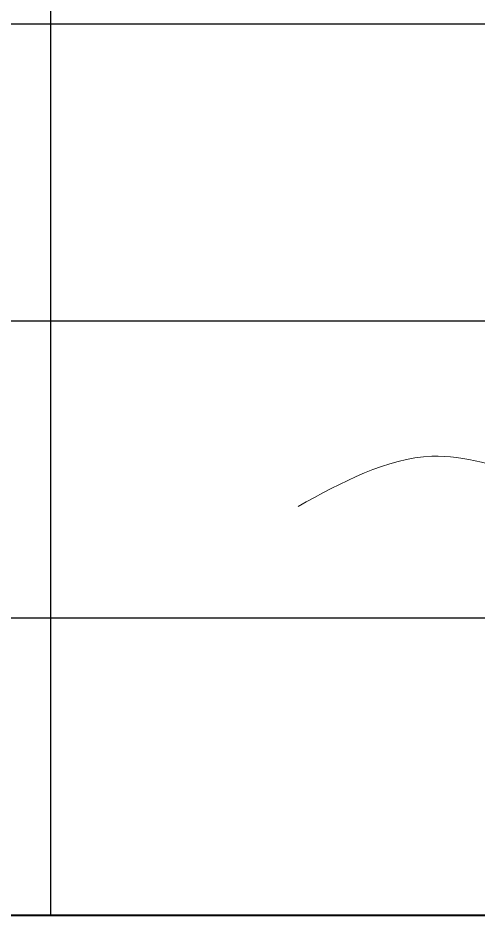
# Model space of a CAD drawing. Header units: millimetres. Extents: x 684983 to 685377, y 990360 to 990509.
# Drawn here: x 685292.57 to 685295.29, y 990360.29 to 990365.59 of the extents above; entities that cross this region are included whole.
import ezdxf

# ---------------------------------------------------------------- set-up
doc = ezdxf.new("R2010")
doc.units = ezdxf.units.MM
doc.layers.add('CON_1', color=7, linetype='Continuous', lineweight=9)
doc.layers.add('TITLE', color=6, linetype='Continuous')

msp = doc.modelspace()

# ---------------------------------------------------------------- linework, layer by layer
at = {"color": 251, "lineweight": 25}
msp.add_line((685292.7576, 990374.9229), (685292.7576, 990360.2851), dxfattribs=at)
msp.add_line((685274.2671, 990360.2851), (685376.6992, 990360.2851))
at = {"lineweight": 40}
msp.add_lwpolyline([(685274.2671, 990360.2851), (685376.6992, 990360.2851), (685376.6992, 990509.1548), (685274.2671, 990509.1548)], close=True, dxfattribs=at)
at = {"layer": 'CON_1', "color": 49, "linetype": 'Continuous'}
msp.add_spline([(685294.2218, 990362.701), (685295.0132, 990362.9975), (685296.2003, 990362.6727), (685297.6841, 990363.0258)], degree=3, dxfattribs=at)
at = {"layer": 'TITLE', "color": 8}
for p, q in [((685292.7576, 990376.089), (685292.7576, 990360.2851)), ((685306.4678, 990365.5531), (685274.2671, 990365.5531)), ((685306.4678, 990363.7971), (685274.2671, 990363.7971)), ((685306.4678, 990362.0411), (685274.2671, 990362.0411)), ((685306.4678, 990360.2851), (685274.2671, 990360.2851))]:
    msp.add_line(p, q, dxfattribs=at)

doc.saveas('drawing.dxf')
